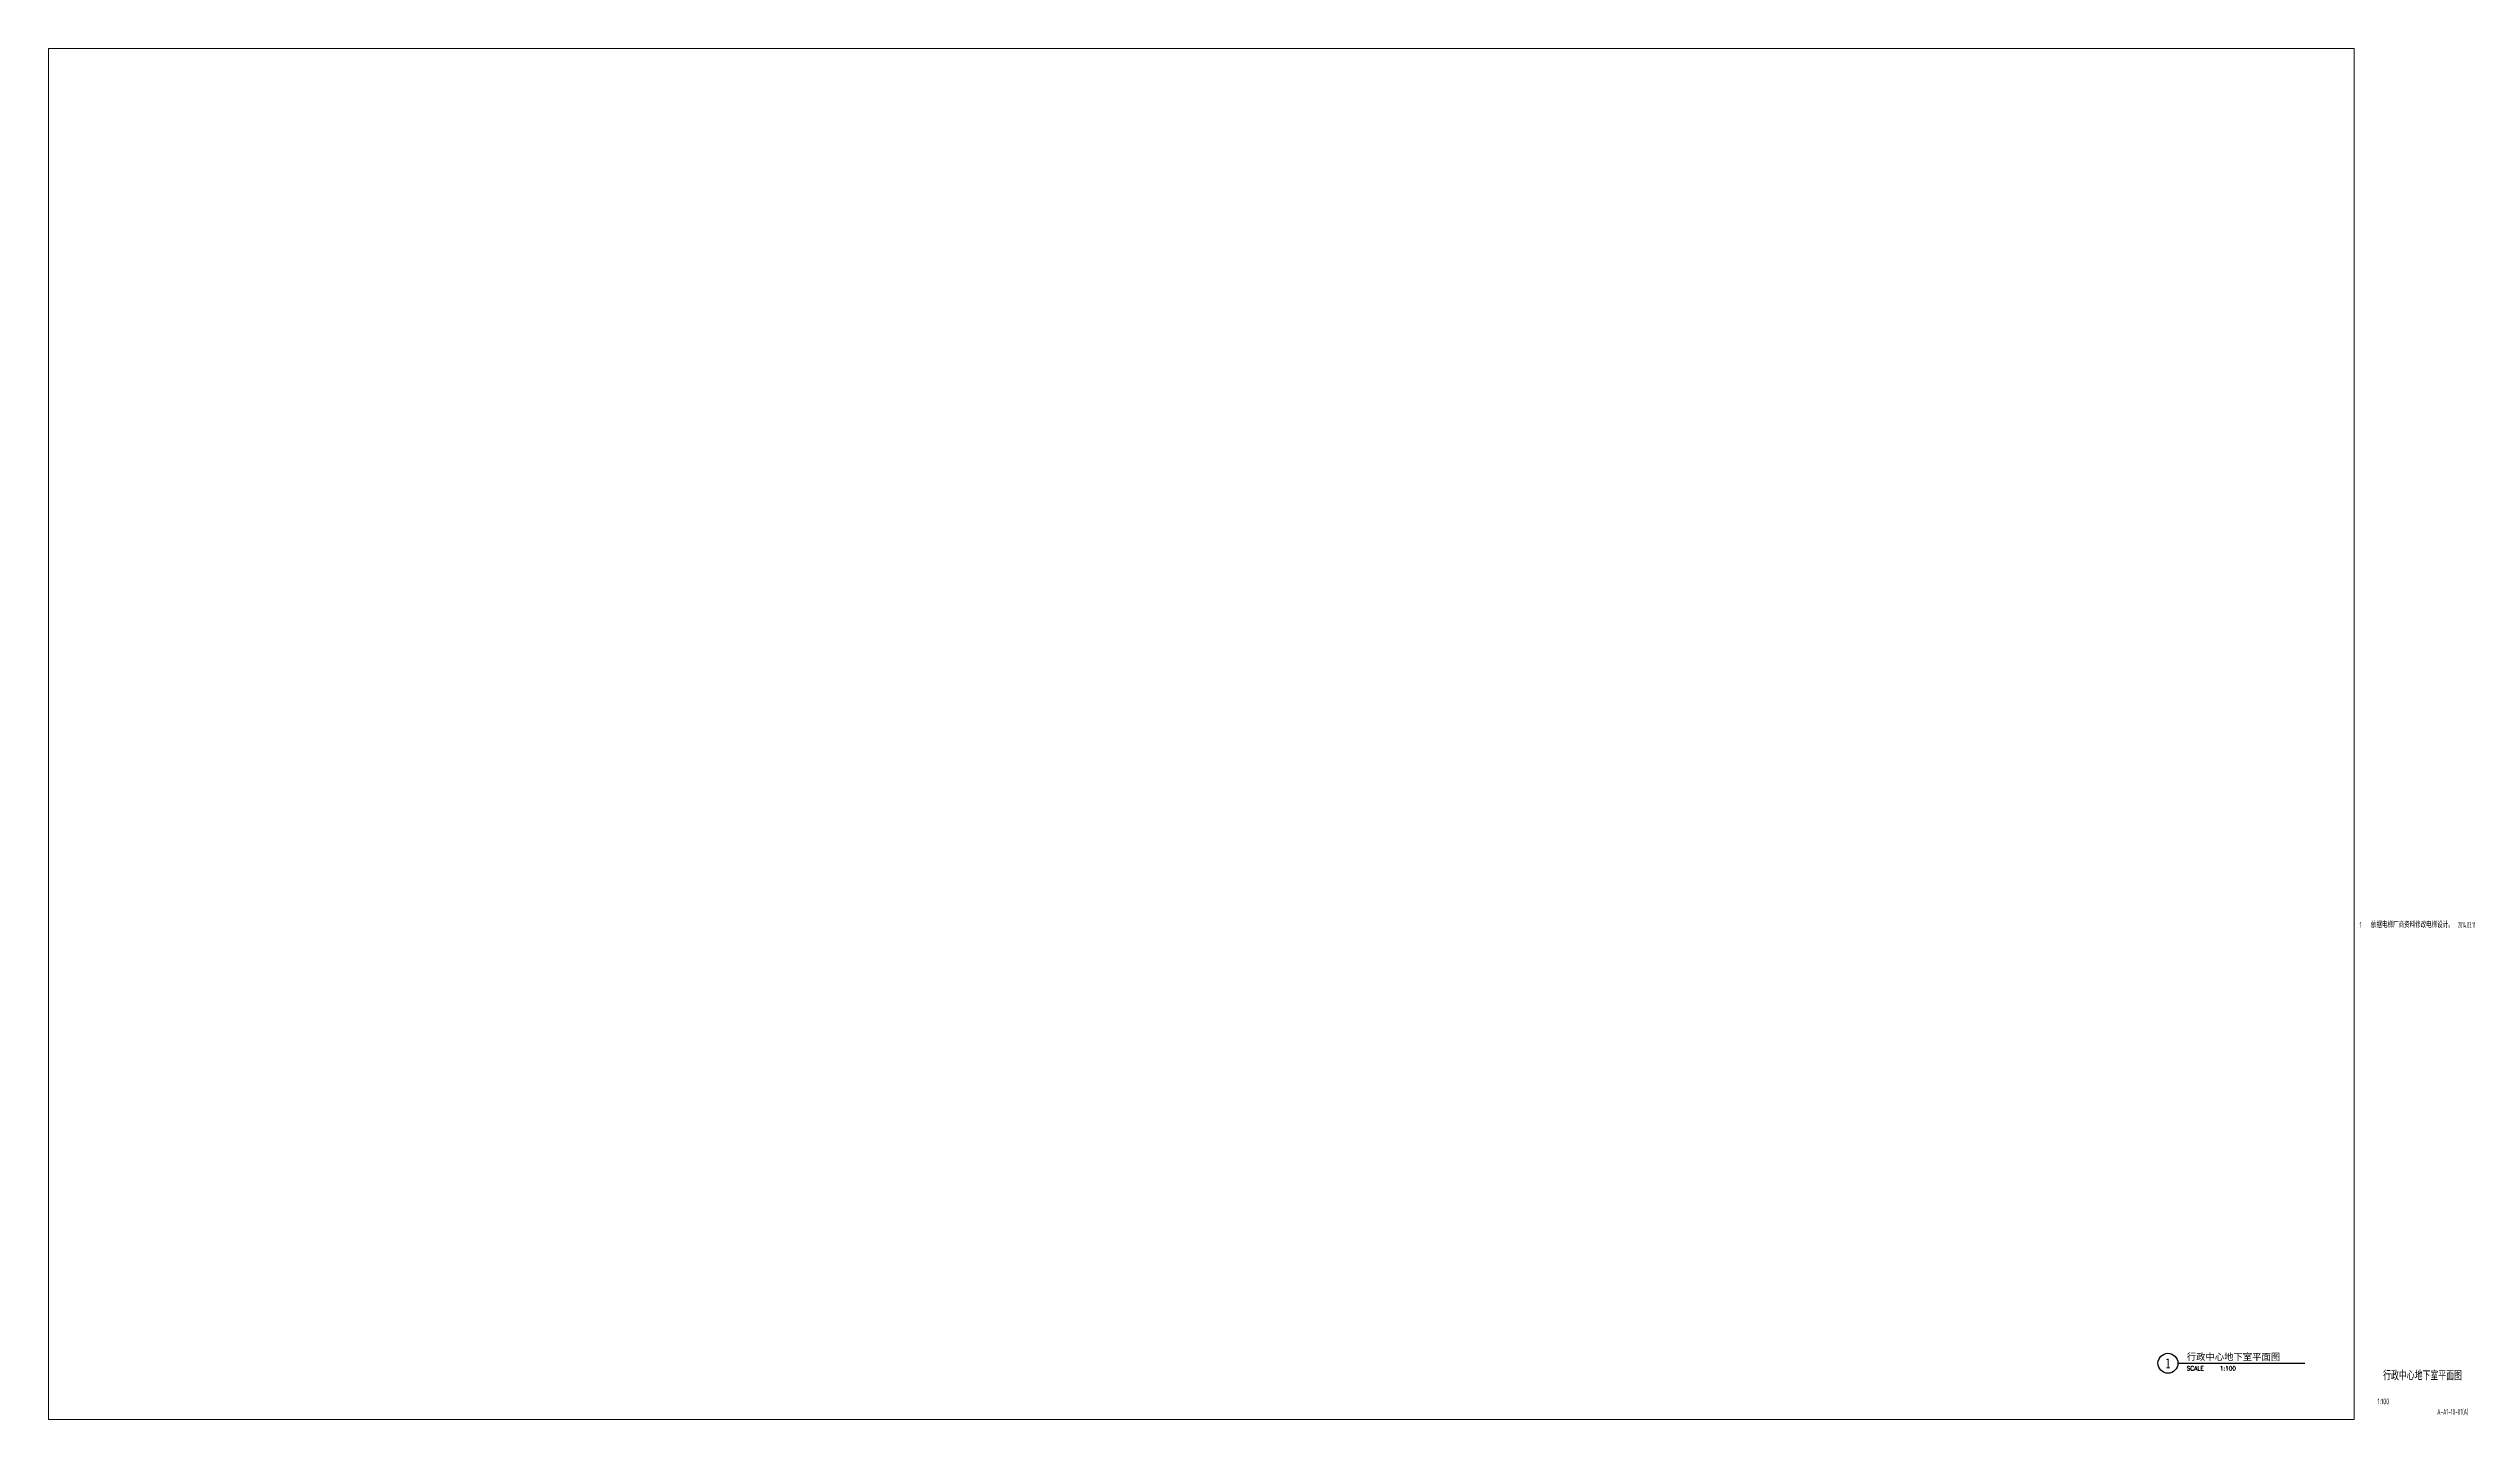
# Paper-space layout 'A-A1-10-01' of a CAD drawing. Header units: millimetres. Extents: x 19 to 1472, y 9 to 831.
import ezdxf
from ezdxf.enums import TextEntityAlignment as Align

# ---------------------------------------------------------------- set-up
doc = ezdxf.new("R2010")
doc.units = ezdxf.units.MM
doc.header["$LTSCALE"] = 10
for name, color, linetype in [('A-SYMB', 4, 'Continuous'), ('A-TEXT', 4, 'Continuous'), ('C-SHET-SHBD', 4, 'Continuous')]:
    doc.layers.add(name, color=color, linetype=linetype)
doc.styles.add('A2-DATA$0$ECADI', font='hzs.shx', dxfattribs={"width": 0.7, "bigfont": 'hztxt.shx'})
doc.styles.add('ECADI', font='hzs.shx', dxfattribs={"width": 0.7, "bigfont": 'hztxt.shx'})
doc.styles.add('ECADI-TTL', font='SIMHEI.TTF', dxfattribs={"height": 4})
doc.styles.add('ECADI-TXT', font='simplex.shx', dxfattribs={"bigfont": 'hztxt.shx'})

psp = doc.layouts.new('A-A1-10-01')

# ---------------------------------------------------------------- linework, layer by layer
at = {"layer": 'A-SYMB', "color": 1}
psp.add_line((1295.6, 43.1), (1371.7, 43.1), dxfattribs=at)
psp.add_circle((1289.6, 43.1), 5.97, dxfattribs=at)

# ---------------------------------------------------------------- texts
at = {"layer": 'A-SYMB', "style": 'ECADI-TTL', "width": 0.7}
psp.add_attdef('1', text='1', height=6, dxfattribs=at).set_placement((1289.6, 43.1), align=Align.MIDDLE)
at = {"layer": 'A-SYMB', "style": 'ECADI-TXT'}
for tag, p, s in [('SCALE', (1300.9, 38.8), 'SCALE'), ('1:100', (1320.7, 38.8), '1:100')]:
    psp.add_attdef(tag, p, s, height=2.5, dxfattribs=at)
at = {"layer": 'A-TEXT', "style": 'A2-DATA$0$ECADI'}
for s, width, p in [('1', 0.7, (1404.5, 304.1)), ('依据电梯厂商资料修改电梯设计。', 0.7, (1411.3, 304.1)), ('2014.03.11', 0.5, (1463.5, 304.1)), ('1:100', 0.7, (1415.2, 18.5)), ('A-A1-10-01(A)', 0.6, (1451, 12.3))]:
    psp.add_text(s, height=3.5, dxfattribs=dict(at, width=width)).set_placement(p)
at = {"layer": 'A-TEXT', "style": 'ECADI-TTL'}
psp.add_attdef('行政中心地下室平面图', (1300.9, 45), 'CHINESE', height=4, dxfattribs=at)
at = {"layer": 'C-SHET-SHBD', "color": 4, "style": 'ECADI', "width": 0.7}
psp.add_attdef('行政中心地下室平面图', text='?????????', height=5, dxfattribs=at).set_placement((1442.2, 36.2), align=Align.MIDDLE)

# ---------------------------------------------------------------- viewports
at = {"layer": '0', "color": 0, "view_target_point": (15641140.7, -15577778.2), "view_twist_angle": 332}
psp.add_viewport(center=(710.1, 420.2), size=(1382.2, 821.6), view_center_point=(751691.6, 9965093.9), view_height=82159.974, dxfattribs=at)

doc.saveas('drawing.dxf')
